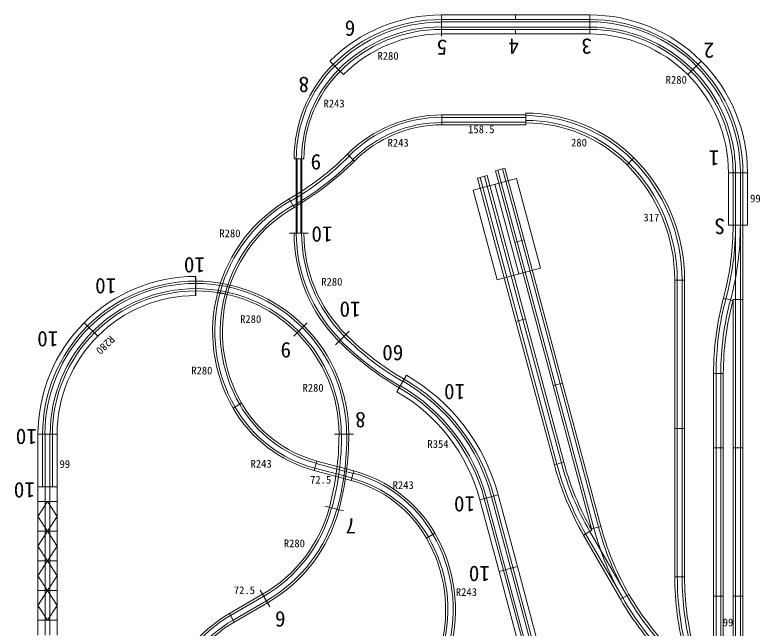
# Model space of a CAD drawing. Units: millimetres, scale not verified. Extents: x -18812 to 36437, y -7239 to 15759.
# Drawn here: x 35030 to 36437, y -1872 to -715 of the extents above; entities that cross this region are included whole.
import ezdxf
from ezdxf.enums import TextEntityAlignment as Align

# ---------------------------------------------------------------- set-up
doc = ezdxf.new("R2010")
doc.units = ezdxf.units.MM
doc.header["$LTSCALE"] = 8
doc.layers.add('0-1', color=7, linetype='Continuous', lineweight=9)
doc.styles.add('ＭＳ ゴシック', font='')
doc.styles.get('ＭＳ ゴシック').set_extended_font_data('MS Gothic')

msp = doc.modelspace()

# ---------------------------------------------------------------- linework, layer by layer
at = {"layer": '0-1'}
for p, q in [((35835.307, -750.717), (35835.307, -714.717)), ((35835.307, -750.717), (35835.307, -714.717)), ((35835.307, -714.718), (35835.307, -750.716)), ((35835.309, -750.716), (35835.309, -714.718)), ((35975.309, -714.718), (35975.309, -723.467)), ((36115.307, -750.717), (36115.307, -714.717)), ((36115.307, -714.718), (36115.307, -750.716)), ((35835.307, -754.967), (35835.307, -718.967)), ((36115.307, -723.467), (35835.307, -723.467)), ((36115.307, -741.966), (36115.307, -723.466)), ((35835.307, -741.966), (36115.307, -741.966)), ((35975.309, -750.716), (35975.309, -741.966)), ((35650.045, -827.455), (35624.589, -801.999)), ((36300.569, -827.454), (36326.025, -801.998)), ((36300.569, -827.454), (36326.025, -801.998)), ((35643.858, -821.267), (35630.777, -808.186)), ((35643.858, -821.267), (35630.777, -808.186)), ((35994.366, -918.531), (35994.366, -900.031)), ((35836.16, -903.648), (35836.16, -922.148)), ((35836.16, -922.148), (35836.16, -903.648)), ((35836.16, -922.148), (35836.16, -903.648)), ((35836.16, -922.148), (35836.16, -903.648)), ((35836.16, -922.148), (35836.16, -903.648)), ((35836.16, -922.148), (35994.66, -922.148)), ((35670.874, -990.612), (35657.792, -977.53)), ((36185.816, -997.832), (36198.897, -984.75)), ((36185.816, -997.832), (36198.897, -984.75)), ((35556.894, -986.553), (35575.394, -986.553)), ((35556.895, -986.553), (35575.394, -986.553)), ((35575.395, -986.553), (35556.895, -986.553)), ((35991.446, -1139.323), (35955.211, -1004.094)), ((36377.307, -1012.716), (36413.307, -1012.716)), ((36377.307, -1012.716), (36413.307, -1012.716)), ((36377.307, -1012.716), (36413.307, -1012.716)), ((36386.057, -1012.716), (36386.057, -1111.716)), ((36404.557, -1012.716), (36404.557, -1111.716)), ((35903.508, -1022.882), (35921.378, -1018.094)), ((35975.978, -1293.342), (35903.508, -1022.882)), ((35993.847, -1288.553), (35921.378, -1018.094)), ((35547.663, -1062.036), (35556.913, -1078.057)), ((35556.914, -1078.057), (35547.664, -1062.035)), ((36377.307, -1111.716), (36413.307, -1111.716)), ((36386.057, -1111.716), (36385.925, -1120.085)), ((36386.057, -1111.716), (36404.557, -1111.716)), ((36404.557, -1111.716), (36404.557, -1251.716)), ((35584.145, -1126.553), (35548.145, -1126.553)), ((35556.894, -1126.553), (35575.394, -1126.553)), ((35575.394, -1126.553), (35556.895, -1126.553)), ((35973.576, -1144.111), (35991.446, -1139.323)), ((35973.576, -1144.111), (35991.446, -1139.323)), ((36063.915, -1409.782), (35991.446, -1139.323)), ((36046.045, -1414.571), (35973.576, -1144.111)), ((35370.99, -1244.435), (35370.99, -1208.435)), ((35370.99, -1244.435), (35370.99, -1208.436)), ((35371.229, -1208.435), (35371.229, -1244.435)), ((35370.99, -1217.185), (35370.99, -1235.685)), ((35370.99, -1235.685), (35370.99, -1217.185)), ((35370.99, -1217.185), (35370.99, -1235.685)), ((36275.953, -1215.444), (36294.453, -1215.444)), ((36275.953, -1215.444), (36294.453, -1215.444)), ((36275.953, -1215.444), (36294.453, -1215.444)), ((36275.953, -1495.444), (36275.953, -1215.444)), ((36294.453, -1495.444), (36294.453, -1215.444)), ((35412.895, -1237.669), (35430.764, -1242.458)), ((36367.872, -1249.322), (36385.741, -1254.11)), ((36385.741, -1254.11), (36367.872, -1249.322)), ((36385.741, -1254.11), (36386.057, -1251.716)), ((36386.057, -1251.715), (36404.557, -1251.715)), ((36386.057, -1251.715), (36386.057, -1531.715)), ((36404.557, -1251.715), (36386.057, -1251.715)), ((36386.057, -1251.715), (36404.557, -1251.715)), ((36386.057, -1251.716), (36404.557, -1251.716)), ((36404.557, -1251.715), (36404.557, -1531.715)), ((35975.978, -1293.342), (35993.847, -1288.553)), ((35975.978, -1293.342), (35993.847, -1288.553)), ((36048.447, -1563.801), (35975.978, -1293.342)), ((36066.317, -1559.013), (35993.847, -1288.553)), ((35185.967, -1321.173), (35160.511, -1295.717)), ((35185.967, -1321.173), (35160.511, -1295.717)), ((35556.252, -1321.173), (35581.708, -1295.717)), ((35556.252, -1321.173), (35581.708, -1295.717)), ((35660.883, -1311.815), (35635.427, -1337.271)), ((36349.122, -1391.737), (36367.622, -1391.737)), ((36349.123, -1391.694), (36367.623, -1391.694)), ((36367.623, -1391.694), (36367.623, -1531.694)), ((35751.199, -1426.107), (35769.199, -1394.93)), ((35764.825, -1402.507), (35755.575, -1418.529)), ((35764.824, -1402.507), (35755.575, -1418.529)), ((36046.045, -1414.571), (36063.915, -1409.782)), ((36046.045, -1414.571), (36063.915, -1409.782)), ((36118.515, -1685.03), (36046.045, -1414.571)), ((36136.384, -1680.242), (36063.915, -1409.782)), ((35457.812, -1447.908), (35441.791, -1457.158)), ((36275.953, -1495.444), (36294.453, -1495.444)), ((36275.953, -1495.444), (36294.453, -1495.444)), ((36275.953, -1775.444), (36275.953, -1495.444)), ((36294.453, -1775.444), (36294.453, -1495.444)), ((35109.229, -1506.435), (35073.229, -1506.435)), ((35081.979, -1605.435), (35081.979, -1506.435)), ((35100.479, -1605.435), (35100.479, -1506.435)), ((35632.99, -1506.435), (35668.99, -1506.435)), ((36367.623, -1531.694), (36349.123, -1531.694)), ((36349.123, -1811.694), (36349.123, -1531.694)), ((36367.623, -1811.694), (36367.623, -1531.694)), ((36386.057, -1531.715), (36404.557, -1531.715)), ((36404.557, -1531.715), (36386.057, -1531.715)), ((36386.057, -1811.715), (36386.057, -1531.715)), ((36404.557, -1811.715), (36404.557, -1531.715)), ((35594.958, -1574.687), (35599.746, -1556.818)), ((35599.746, -1556.818), (35594.958, -1574.687)), ((35599.746, -1556.818), (35594.958, -1574.687)), ((35669.776, -1575.582), (35599.746, -1556.818)), ((36048.447, -1563.801), (36066.317, -1559.013)), ((36048.447, -1563.801), (36066.317, -1559.013)), ((35664.988, -1593.452), (35669.776, -1575.582)), ((35669.776, -1575.582), (35664.988, -1593.452)), ((35669.776, -1575.582), (35664.988, -1593.451)), ((35664.988, -1593.452), (35669.776, -1575.582)), ((35664.988, -1593.452), (35669.776, -1575.582)), ((35109.228, -1605.437), (35073.228, -1605.437)), ((35109.229, -1605.435), (35073.229, -1605.435)), ((35073.229, -1605.437), (35109.228, -1605.437)), ((35942.524, -1620.81), (35907.75, -1630.128)), ((35907.752, -1630.127), (35942.523, -1620.81)), ((35916.203, -1627.863), (35988.672, -1898.322)), ((36006.541, -1893.534), (35934.072, -1623.075)), ((35615.169, -1641.797), (35649.942, -1651.115)), ((36103.417, -1696.511), (36119.439, -1687.261)), ((36119.439, -1687.261), (36103.417, -1696.511)), ((36118.515, -1685.03), (36136.384, -1680.242)), ((36118.515, -1685.03), (36136.384, -1680.242)), ((36118.515, -1685.03), (36119.439, -1687.261)), ((35806.922, -1702.361), (35822.943, -1693.111)), ((36173.417, -1817.754), (36103.417, -1696.511)), ((35943.986, -1765.355), (35974.012, -1757.31)), ((35978.758, -1756.038), (35970.306, -1758.303)), ((36275.953, -1775.444), (36294.453, -1775.444)), ((36275.953, -1775.444), (36294.453, -1775.444)), ((35511.096, -1832.063), (35493.096, -1800.886)), ((36189.439, -1808.504), (36185.368, -1801.19)), ((35497.472, -1808.463), (35434.685, -1844.713)), ((35497.472, -1808.463), (35506.722, -1824.485)), ((35506.722, -1824.485), (35497.472, -1808.463)), ((36349.123, -1811.694), (36367.623, -1811.694)), ((36367.623, -1910.694), (36367.623, -1811.694)), ((36386.057, -1811.715), (36404.557, -1811.715)), ((36404.557, -1910.715), (36404.557, -1811.715)), ((35506.722, -1824.485), (35443.935, -1860.735)), ((35443.935, -1860.734), (35434.685, -1844.713)), ((35434.685, -1844.713), (35443.935, -1860.735))]:
    msp.add_line(p, q, dxfattribs=at)
at = {"layer": '0-1', "color": 3}
for p, q in [((35975.307, -714.718), (35835.309, -714.718)), ((36115.307, -714.718), (35975.309, -714.718)), ((35835.309, -750.716), (35975.307, -750.716)), ((35975.309, -750.716), (36115.307, -750.716)), ((36377.307, -1012.716), (36377.307, -1111.716)), ((36413.307, -1012.716), (36413.307, -1111.716)), ((35073.229, -1605.435), (35073.229, -1506.435)), ((35109.229, -1605.435), (35109.229, -1506.435)), ((35907.752, -1630.127), (35943.986, -1765.355)), ((35978.758, -1756.038), (35942.523, -1620.81)), ((36014.992, -1891.267), (35978.758, -1756.04)), ((35943.987, -1765.357), (35980.221, -1900.584))]:
    msp.add_line(p, q, dxfattribs=at)
at = {"layer": '0-1', "color": 2}
for p, q in [((36115.307, -727.717), (35835.307, -727.717)), ((36115.307, -737.717), (35835.307, -737.717)), ((35836.16, -908.398), (35994.66, -908.398)), ((35836.16, -917.398), (35994.66, -917.398)), ((35561.644, -986.553), (35561.644, -1126.553)), ((35570.644, -986.553), (35570.644, -1126.553)), ((35978.164, -1142.882), (35941.929, -1007.652)), ((35986.857, -1140.553), (35950.623, -1005.323)), ((36390.807, -1012.716), (36390.807, -1111.716)), ((36399.807, -1012.716), (36399.807, -1111.716)), ((35980.566, -1292.112), (35908.096, -1021.653)), ((35989.259, -1289.783), (35916.79, -1019.324)), ((36390.807, -1111.716), (36390.807, -1251.716)), ((36399.807, -1111.716), (36399.807, -1251.716)), ((36050.633, -1413.341), (35978.164, -1142.882)), ((36059.327, -1411.012), (35986.857, -1140.553)), ((36280.703, -1495.444), (36280.703, -1215.444)), ((36289.703, -1495.444), (36289.703, -1215.444)), ((36390.807, -1251.715), (36390.807, -1531.715)), ((36399.807, -1251.715), (36399.807, -1531.715)), ((36053.035, -1562.571), (35980.566, -1292.112)), ((36061.728, -1560.242), (35989.259, -1289.783)), ((36353.873, -1391.694), (36353.873, -1531.694)), ((36362.873, -1391.694), (36362.873, -1531.694)), ((36123.103, -1683.8), (36050.633, -1413.341)), ((36131.796, -1681.471), (36059.327, -1411.012)), ((36280.703, -1775.444), (36280.703, -1495.444)), ((36289.703, -1775.444), (36289.703, -1495.444)), ((35086.729, -1605.435), (35086.729, -1506.435)), ((35095.729, -1605.435), (35095.729, -1506.435)), ((36353.873, -1811.694), (36353.873, -1531.694)), ((36362.873, -1811.694), (36362.873, -1531.694)), ((36390.807, -1811.715), (36390.807, -1531.715)), ((36399.807, -1811.715), (36399.807, -1531.715)), ((35668.546, -1580.17), (35598.517, -1561.406)), ((35666.217, -1588.863), (35596.187, -1570.099)), ((35086.729, -1605.435), (35086.729, -1885.435)), ((35095.729, -1605.435), (35095.729, -1885.435)), ((35920.308, -1626.763), (35992.777, -1897.222)), ((35929.967, -1624.175), (36002.437, -1894.634)), ((36177.531, -1815.379), (36107.531, -1694.136)), ((36185.325, -1810.879), (36115.325, -1689.636)), ((35499.597, -1812.144), (35436.81, -1848.394)), ((36353.873, -1910.694), (36353.873, -1811.694)), ((36362.873, -1910.694), (36362.873, -1811.694)), ((36390.807, -1910.715), (36390.807, -1811.715)), ((36399.807, -1910.715), (36399.807, -1811.715)), ((35504.597, -1820.804), (35441.81, -1857.054))]:
    msp.add_line(p, q, dxfattribs=at)
at = {"layer": '0-1', "color": 4}
for p, q in [((35560.644, -986.553), (35560.644, -1126.553)), ((35562.644, -986.553), (35562.644, -1126.553)), ((35569.644, -986.553), (35569.644, -1126.553)), ((35571.644, -986.553), (35571.644, -1126.553)), ((35895.079, -1045.482), (35977.183, -1023.483)), ((36022.476, -1192.52), (35977.183, -1023.483)), ((35981.424, -1203.52), (35936.131, -1034.483)), ((35940.372, -1214.519), (35895.079, -1045.482)), ((35940.372, -1214.519), (36022.476, -1192.52)), ((35073.229, -1605.435), (35109.229, -1605.435)), ((35073.229, -1885.435), (35073.229, -1605.435)), ((35109.229, -1605.435), (35109.229, -1885.435)), ((35091.229, -1633.435), (35073.229, -1661.435)), ((35073.229, -1633.435), (35109.229, -1633.435)), ((35109.229, -1661.435), (35091.229, -1633.435)), ((35073.229, -1661.435), (35091.229, -1689.435)), ((35091.229, -1689.435), (35109.229, -1661.435)), ((35091.229, -1689.435), (35073.229, -1717.435)), ((35073.229, -1689.435), (35109.229, -1689.435)), ((35109.229, -1717.435), (35091.229, -1689.435)), ((35073.229, -1717.435), (35091.229, -1745.435)), ((35091.229, -1745.435), (35109.229, -1717.435)), ((35091.229, -1745.435), (35073.229, -1773.435)), ((35073.229, -1745.435), (35109.229, -1745.435)), ((35109.229, -1773.435), (35091.229, -1745.435)), ((35073.229, -1773.435), (35091.229, -1801.435)), ((35091.229, -1801.435), (35109.229, -1773.435)), ((35091.229, -1801.435), (35073.229, -1829.435)), ((35073.229, -1801.435), (35109.229, -1801.435)), ((35109.229, -1829.435), (35091.229, -1801.435)), ((35073.229, -1829.435), (35091.229, -1857.435)), ((35091.229, -1857.435), (35109.229, -1829.435)), ((35073.229, -1857.435), (35109.229, -1857.435))]:
    msp.add_line(p, q, dxfattribs=at)
at = {"layer": '0-1'}
for points in [[(35836.16, -903.648), (35994.66, -903.648), (35994.66, -922.148)], [(35973.576, -1144.111), (35937.341, -1008.882), (35955.211, -1004.094)], [(35641.614, -1331.083), (35654.695, -1318.002), (35641.614, -1331.083)], [(36349.123, -1391.694), (36349.123, -1531.694), (36367.623, -1531.694)], [(36367.623, -1391.694), (36349.123, -1391.694), (36367.623, -1391.694)], [(35594.958, -1574.687), (35599.746, -1556.818), (35594.958, -1574.687)], [(35664.988, -1593.452), (35594.958, -1574.687), (35599.746, -1556.818)], [(36189.439, -1808.504), (36173.417, -1817.754), (36189.439, -1808.504)], [(36349.123, -1910.694), (36349.123, -1811.694), (36367.623, -1811.694)], [(36386.057, -1910.715), (36386.057, -1811.715), (36404.557, -1811.715)]]:
    msp.add_lwpolyline(points, dxfattribs=at)
at = {"layer": '0-1', "color": 3}
for centre, radius, start, end in [((35835.307, -1012.717), 298, 90, 135), ((36115.307, -1012.716), 298, 45.00005, 90), ((35835.307, -1012.717), 262, 90, 135), ((36115.307, -1012.716), 262, 45, 90), ((36115.307, -1012.716), 298, 0, 45), ((36115.307, -1012.716), 262, 0, 45), ((35371.229, -1506.435), 298, 90, 134.99995), ((35371.229, -1506.435), 262, 90, 135), ((35371.229, -1506.435), 298, 135, 179.99995), ((35371.229, -1506.435), 262, 135, 180), ((35583.2, -1717.091), 372, 15, 60), ((35583.2, -1717.091), 336, 15, 60)]:
    msp.add_arc(centre, radius, start, end, dxfattribs=at)
at = {"layer": '0-1'}
for centre, radius, start, end in [((35835.307, -1012.717), 289.25, 90, 135), ((36115.307, -1012.716), 289.25, 45.00005, 90), ((35835.307, -1012.717), 270.75, 90, 135), ((36115.307, -1012.716), 270.75, 44.99998, 90), ((35809.144, -986.553), 252.25, 135, 179.99989), ((36115.307, -1012.716), 289.25, 0, 45), ((35809.144, -986.553), 233.75, 135, 179.99991), ((36115.307, -1012.716), 270.75, 0, 45), ((35994.366, -1189.281), 289.25, 45, 90), ((35836.16, -1155.898), 252.25, 90, 134.99989), ((35836.16, -1155.898), 233.75, 90, 134.99991), ((35994.366, -1189.281), 270.75, 45, 90), ((35281.788, -601.526), 531.75, 300.00002, 315), ((35968.203, -1215.444), 326.25, 0, 45), ((35281.788, -601.526), 550.25, 299.99995, 315), ((35968.203, -1215.444), 307.75, 0, 45), ((35692.288, -1312.533), 289.25, 120, 164.99995), ((35692.288, -1312.533), 270.75, 120, 165.00002), ((35854.241, -1111.695), 531.75, 345, 359.09592), ((35846.144, -1126.553), 289.25, 180, 224.99995), ((35846.144, -1126.553), 270.75, 180, 225.00002), ((35371.229, -1506.435), 289.25, 90, 134.99995), ((35370.99, -1506.435), 289.25, 45.00005, 90), ((35371.229, -1506.435), 270.75, 90, 135.00002), ((35370.99, -1506.435), 270.75, 44.99998, 90), ((35692.289, -1312.533), 289.25, 165, 209.99995), ((35692.289, -1312.533), 270.75, 165, 210.00002), ((36899.372, -1391.737), 550.25, 165, 180), ((36899.372, -1391.737), 531.75, 165, 180), ((35371.229, -1506.435), 289.25, 135, 179.99995), ((35370.99, -1506.435), 289.25, 0.00005, 45), ((35371.229, -1506.435), 270.75, 135, 180.00002), ((35370.99, -1506.435), 270.75, 359.99998, 45), ((36030.699, -941.998), 531.75, 225, 239.99998), ((36030.699, -941.998), 550.25, 225, 240.00005), ((35583.2, -1717.091), 363.25, 15, 60), ((35583.2, -1717.091), 344.75, 15, 60), ((35660.245, -1331.033), 233.75, 210, 254.99991), ((35660.245, -1331.033), 252.25, 210, 254.99989), ((35109.99, -1506.435), 531.75, 345.00002, 0), ((35109.99, -1506.435), 550.25, 344.99995, 0), ((36579.948, -1421.386), 531.75, 195, 210), ((35604.489, -1819.237), 252.25, 30.00011, 75), ((36579.948, -1421.386), 550.25, 195, 210), ((35604.489, -1819.237), 233.75, 30.00009, 75), ((35362.096, -1573.987), 270.75, 299.99998, 345), ((35362.096, -1573.987), 289.25, 300.00005, 345), ((36650.015, -1542.615), 531.75, 195, 209.09592), ((35572.445, -1837.736), 270.75, 344.99998, 30), ((35572.445, -1837.736), 289.25, 345.00005, 30), ((36826.203, -1775.444), 550.25, 180, 195), ((36826.203, -1775.444), 531.75, 180, 195), ((36649.948, -1542.629), 531.75, 210, 225), ((36649.948, -1542.629), 550.25, 210, 225), ((35560.81, -2063.168), 252.25, 120, 164.99989), ((35560.81, -2063.168), 233.75, 120, 164.99991)]:
    msp.add_arc(centre, radius, start, end, dxfattribs=at)
at = {"layer": '0-1', "color": 2}
for centre, radius, start, end in [((35835.307, -1012.717), 284.5, 90, 135), ((36115.307, -1012.716), 285, 45.00005, 90), ((35835.307, -1012.717), 275.5, 90, 135), ((36115.307, -1012.716), 275, 45, 90), ((35809.144, -986.553), 248, 135, 179.99991), ((36115.307, -1012.716), 284.5, 0, 45), ((35809.144, -986.553), 238, 135, 179.99988), ((36115.307, -1012.716), 275.5, 0, 45), ((35836.16, -1155.898), 248, 90, 134.99991), ((35994.366, -1189.281), 284.5, 45, 90), ((35994.366, -1189.281), 275.5, 45, 90), ((35836.16, -1155.898), 238, 90, 134.99988), ((35281.788, -601.526), 536.686, 300, 315), ((35281.788, -601.526), 546.686, 300, 315), ((35968.203, -1215.444), 312.5, 0, 45), ((35968.203, -1215.444), 321.5, 0, 45), ((35692.288, -1312.533), 285, 120, 164.99995), ((35692.288, -1312.533), 275, 120, 165), ((35854.241, -1111.695), 536.5, 345, 359.9978), ((35854.241, -1111.695), 545.5, 345, 359.9978), ((35846.144, -1126.553), 285, 180, 224.99995), ((35846.144, -1126.553), 275, 180, 225), ((35371.229, -1506.435), 285, 90, 134.99995), ((35370.99, -1506.435), 285, 45.00005, 90), ((35371.229, -1506.435), 275, 90, 135), ((35370.99, -1506.435), 275, 45, 90), ((35692.289, -1312.533), 285, 165, 209.99995), ((35692.289, -1312.533), 275, 165, 210), ((36899.372, -1391.737), 545.5, 165, 180), ((36899.372, -1391.737), 536.5, 165, 180), ((35371.229, -1506.435), 285, 135, 179.99995), ((35370.99, -1506.435), 285, 0.00005, 45), ((35371.229, -1506.435), 275, 135, 180), ((35370.99, -1506.435), 275, 0, 45), ((36030.699, -941.998), 536.686, 225, 240), ((36030.699, -941.998), 546.686, 225, 240), ((35583.2, -1717.091), 359, 15, 60), ((35583.2, -1717.091), 349, 15, 60), ((35660.245, -1331.033), 248, 210, 254.99991), ((35660.245, -1331.033), 238, 210, 254.99988), ((35109.99, -1506.435), 536.686, 345, 0), ((35109.99, -1506.435), 546.686, 345, 0), ((36579.948, -1421.386), 536.5, 195, 210), ((36579.948, -1421.386), 545.5, 195, 210), ((35604.489, -1819.237), 238, 30.00012, 75), ((35604.489, -1819.237), 248, 30.00009, 75), ((35362.096, -1573.987), 275, 300, 345), ((35362.096, -1573.987), 285, 300.00005, 345), ((36650.015, -1542.615), 545.5, 195, 209.9978), ((36650.015, -1542.615), 536.5, 195, 209.9978), ((35572.445, -1837.736), 275, 345, 30), ((35572.445, -1837.736), 285, 345.00005, 30), ((36826.203, -1775.444), 545.5, 180, 195), ((36826.203, -1775.444), 536.5, 180, 195), ((36649.948, -1542.629), 545.5, 210, 225), ((36649.948, -1542.629), 536.5, 210, 225), ((35560.81, -2063.168), 248, 120, 164.99991), ((35560.81, -2063.168), 238, 120, 164.99988)]:
    msp.add_arc(centre, radius, start, end, dxfattribs=at)

# ---------------------------------------------------------------- texts
at = {"layer": '0-1', "color": 3, "style": 'ＭＳ ゴシック'}
for s, p in [('6', (35672.544, -716.789)), ('4', (35981.625, -750.661)), ('3', (36119.23, -750.661)), ('5', (35846.138, -752.778)), ('2', (36350.467, -758.182)), ('8', (35585.324, -823.062)), ('1', (36360.06, -961.537)), ('9', (35608.031, -969.211)), ('S', (36371.058, -1090.397)), ('10', (35629.541, -1105.42)), ('10', (35388.654, -1163.45)), ('10', (35221.047, -1203.024)), ('10', (35682.574, -1247.166)), ('10', (35111.636, -1303.123)), ('9', (35551.237, -1324.074)), ('10', (35880.039, -1402.832)), ('8', (35692.232, -1455.95)), ('10', (35071.156, -1487.432)), ('10', (35067.407, -1588.353)), ('10', (35898.777, -1614.711)), ('7', (35674.238, -1656.312)), ('10', (35926.801, -1746.196)), ('6', (35540.867, -1832.022))]:
    msp.add_text(s, height=29.33, rotation=180, dxfattribs=at).set_placement(p, align=Align.BOTTOM_LEFT)
at = {"layer": '0-1', "style": 'ＭＳ ゴシック'}
for s, p in [('R280', (35714.402, -803.743)), ('R280', (36258.84, -848.949)), ('R243', (35612.483, -893.647)), ('158.5', (35885.629, -942.402)), ('R243', (35733.476, -967.878)), ('280', (36080.04, -967.426)), ('99', (36418.217, -1073.013)), ('317', (36216.705, -1108.903)), ('R280', (35415.815, -1138.731)), ('R280', (35608.266, -1230.252)), ('R280', (35454.959, -1300.616)), ('R280', (35362.747, -1397.782)), ('R280', (35572.887, -1430.338)), ('R354', (35808.745, -1536.474)), ('99', (35113.953, -1574.211)), ('R243', (35474.734, -1573.713)), ('72.5', (35587.167, -1603.895)), ('R243', (35743.008, -1614.035)), ('R280', (35537.509, -1723.981)), ('72.5', (35443.166, -1812.427)), ('R243', (35862.429, -1815.897)), ('99', (36366.492, -1873.259))]:
    msp.add_text(s, height=14.66, dxfattribs=at).set_placement(p, align=Align.BOTTOM_LEFT)
msp.add_text('R280', height=14.66, rotation=225, dxfattribs=at).set_placement((35206.503, -1315.62), align=Align.BOTTOM_LEFT)
at = {"layer": '0-1', "color": 134, "style": 'ＭＳ ゴシック'}
msp.add_text('60', height=29.33, rotation=180, dxfattribs=at).set_placement((35763.29, -1329.323), align=Align.BOTTOM_LEFT)

doc.saveas('drawing.dxf')
